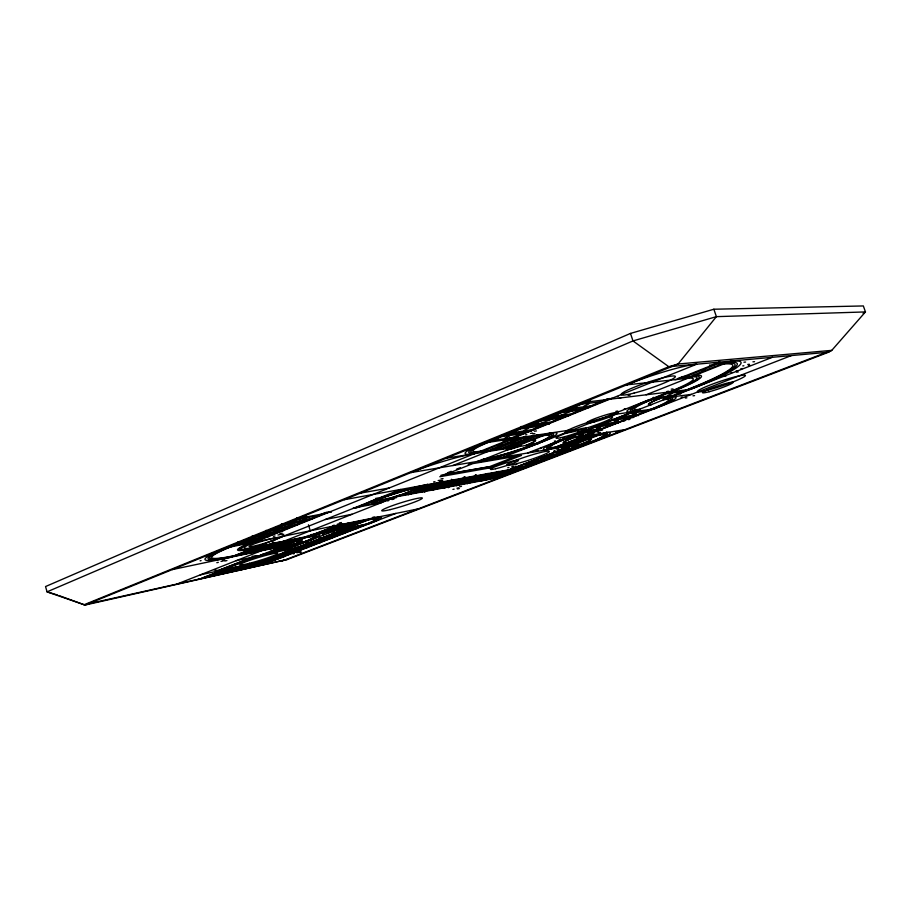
<?xml version="1.0" encoding="UTF-8"?>
<svg xmlns="http://www.w3.org/2000/svg" width="911" height="911" viewBox="0 0 911 911"><rect width="100%" height="100%" fill="white"/><g stroke="black" fill="none" stroke-linecap="round" stroke-linejoin="round"><path stroke-width="1.37" d="M863.116 313.373L865.45 311.926L863.343 305.948L713.86 309.228L630.48 333.426L45.55 586.547L47.042 591.843L85.053 605.052L287.637 559.377L828.703 352.17L831.777 350.359L865.45 311.926L716.388 316.652L632.986 340.93L47.042 591.843L57.45 595.031M542.774 457.311L543.799 456.958L542.683 457.322M238.033 541.749L238.272 542.569M252.176 535.987L252.916 536.613M266.103 530.316L266.354 531.147L267.356 530.851M281.283 524.132L281.533 524.975L282.558 524.668M521.445 426.462L521.752 427.418L520.602 427.76L520.773 426.735M576.048 409.21L535.919 425.437A151.26 123.623 -88.5 0 0 538.037 424.48M605.268 399.781L600.064 401.876L582.869 404.006L588.13 401.876A53.897 46.188 88.3 0 0 590.556 400.794M323.189 513.804L251.402 542.728A45.607 4.099 -16.8 0 0 253.19 548.263L306.29 537.239A32.819 2.733 -16.9 0 1 306.119 541.282A32.819 2.733 -16.9 0 1 262.106 554.583M606.464 399.633L507.7 439.444A6.035 0.649 -17.8 0 0 506.391 440.81L545.006 434.957A39.754 4.054 -17.8 0 1 535.645 443.782A39.754 4.054 -17.8 0 1 483.32 459.463L481.794 459.565M607.66 399.496L507.461 440.059L546.725 434.274A41.883 4.27 -17.8 0 1 536.83 443.577A41.883 4.27 -17.8 0 1 481.725 460.089L480.199 460.203M255.513 541.897L256.014 541.794M269.36 536.42L239.308 542.352M452.915 465.532L524.246 436.95M400.601 489.469L230.574 557.281A81.181 7.311 -16.8 0 1 225.416 548.001L418.069 508.919M500.913 449.453L537.08 435.025M248.828 550.996L251.823 550.449M447.347 472.843L451.252 471.294M456.479 469.211L460.397 467.65M468.22 464.542L472.137 462.982M244.342 554.378L270.18 544.118M646.115 394.793L731.043 361.063A98.992 10.613 -18.4 0 1 690.276 389.407L583.53 402.434A54.17 46.313 88.2 0 0 585.955 401.352M262.448 548.149L265.363 547.613M257.813 551.542L426.747 484.72A41.542 3.895 -17.3 0 0 369.638 501.813L369.183 501.904M177.212 583.985L261.058 550.859M275.771 545.359L278.629 544.846M270.988 548.752L296.713 538.629M439.353 482.42L408.196 494.787M439.626 481.418L439.876 482.215L440.833 481.93L440.582 481.133M503.954 456.969L668.788 392.026A49.399 5.284 -18.4 0 0 687.668 378.293L626.779 384.852A52.781 6.013 -18.6 0 1 696.744 364.195L255.023 541.999A40.539 3.644 -16.8 0 0 256.469 546.953L369.764 523.495A36.782 3.04 -17.1 0 0 372.701 518.12L237.908 570.457A35.051 2.71 -16.8 0 0 284.528 556.359L200.215 574.898M288.821 542.626L291.6 542.125M214.233 570.047A40.927 29.892 66.7 0 0 218.686 570.366L254.511 556.279L259.043 555.778A37.51 3.12 -16.9 0 0 309.284 540.599A37.51 3.12 -16.9 0 0 309.535 535.964A39.127 26.51 67.1 0 1 306.517 536.34M218.686 570.366L255.775 556.234M219.95 570.309L259.043 555.778M420.301 492.407L420.723 492.327M451.776 480.063C453.598 479.266 451.446 480.803 451.526 479.277M421.224 492.134L451.662 480.188M216.693 573.224L219.494 572.677M327.641 529.746L330.317 529.28M440.958 475.269L489.07 466.842L519.782 454.817M578.975 432.839L577.995 433.135L578.975 432.839L578.701 432.019M595.088 426.439C597.024 425.596 594.701 427.259 594.815 425.608M213.083 575.991L235.995 567.029M322.095 533.368L348.537 523.028M432.884 490.05L433.294 489.97M433.385 489.845L463.688 478.002M465.134 477.523L464.211 477.797L465.134 477.523L464.895 476.749M489.184 468.038L521.513 455.398L472.832 463.631L439.819 476.738L489.184 468.038L489.07 466.842M527.617 453.006L772.391 357.294M229.367 570.423L232.111 569.887M340.065 527.207L342.673 526.752M581.15 432.645L583.37 431.973M225.609 573.201L248.498 564.285M284.152 550.392L360.745 520.545M444.773 487.818L444.272 488.011M445.274 487.624L476.476 475.462L475.838 474.768M588.085 431.882L590.294 431.222L587.982 431.586M241.791 567.678L244.467 567.143M352.215 524.713L354.766 524.269M271.808 556.473L272.412 556.985L271.603 557.236L296.155 551.884M307.519 542.592L308.146 543.115L307.326 543.366L308.146 543.115M594.712 430.539L597.001 430.186M295.506 547.955L296.121 547.021L295.916 547.864M319.955 537.684L321.002 538.128M333.198 533.39L332.356 533.641L333.494 532.525M486.907 473.788L456.286 485.757M791.42 355.563L550.176 449.225A42.361 3.974 -18 0 1 561.392 439.797L624.832 429.673M467.764 483.502L467.263 483.695M468.254 483.308L498.784 471.42M561.062 447.392L594.234 434.558M554.127 451.378L554.378 452.141L555.277 451.867L555.038 451.104M261.776 565.139L395.852 513.428M296.952 551.702L296.553 551.793M308.351 547.306L284.289 552.453M320.729 542.535L320.342 542.614M332.481 538.002L308.556 543.024M345.258 533.083L344.859 533.163M357.363 528.414L333.608 533.299M370.538 523.335L370.151 523.415M544.254 456.832L543.525 457.254M548.729 456.297L549.937 455.842M548.809 456.582L550.745 455.694M555.141 455.181L556.348 454.714M576.834 447.335L568.942 450.364L555.311 452.71L563.249 449.647L576.834 447.335L577.062 448.132L576.185 448.394L576.287 447.597M281.898 561.108L831.777 350.359L678.057 364.013L668.833 366.734L84.04 604.756L287.637 559.377M561.757 453.177L561.461 454.111M589.269 431.256L588.905 431.245M286.145 545.7L288.366 544.687L233.763 556.017A76.091 6.844 -16.8 0 1 229.196 547.238L301.268 517.972A90.918 66.093 82.9 0 0 304.741 516.389M261.799 561.472L349.175 527.503L311.585 535.167A39.184 26.499 67.1 0 1 308.556 535.531M582.231 432.247L581.844 432.486M285.063 546.065L290.051 544.174L285.041 544.994L305.071 537.718A31.054 2.585 -16.9 0 1 304.934 541.544A31.054 2.585 -16.9 0 1 263.256 554.127M286.27 545.837L284.494 546.258M261.138 561.688L350.815 527.002L312.803 534.689A39.207 26.487 67.1 0 1 311.311 534.916M283.913 546.577L284.722 546.338M261.616 561.802L260.125 562.258M260.797 561.791L221.43 570.548M283.116 546.816L283.913 546.429M283.321 546.6L279.563 547.727M259.749 562.235L238.728 569.637L241.779 568.954A29.027 2.243 -16.8 0 0 280.508 557.247L283.401 556.131L267.8 559.548L258.667 562.668M282.831 546.589L281.92 546.805M258.735 562.508L220.337 570.969M280.736 547.272L286.692 545.188L232.567 556.496A78.004 7.026 -16.8 0 1 227.784 547.522L299.867 518.245A91.032 66.116 82.9 0 0 303.34 516.662M204.189 577.312L222.466 570.696L219.255 571.402M203.119 577.733L240.72 569.364A30.667 2.369 -16.8 0 0 281.601 557.008L366.894 524.087A32.181 2.653 -17.1 0 0 369.365 519.418L332.697 526.877A39.708 26.328 67.1 0 1 329.68 527.23M261.844 564.604L262.596 564.433M202.06 578.143L239.661 569.774A32.318 2.494 -16.8 0 0 282.706 556.769L367.976 523.859A33.901 2.801 -17.1 0 0 370.618 518.94L333.95 526.387A39.731 26.317 67.1 0 1 332.458 526.615M259.931 561.392L260.717 561.222M298.478 551.747L300.357 551.337M279.814 556.188L277.308 557.225M296.815 552.761L298.683 552.351M293.114 553.877L294.367 553.592M299.651 552.465L301.507 552.055M291.577 551.633L289.026 552.692M236.131 560.709L319.943 542.705M303.522 547.01L300.926 548.08M221.02 561.427L223.286 560.948M216.795 562.691L218.31 562.372M224.687 561.039L226.93 560.561M315.661 542.318L313.008 543.411M172.327 569.58L308.875 540.758M320.171 538.378L344.472 533.242M327.983 537.547L325.284 538.663M222.546 560.322L224.812 559.844M340.486 532.707L337.742 533.835M328.666 532.366L330.659 531.956M338.197 530.874L340.156 530.464M353.195 527.788L350.405 528.938M326.707 533.561L328.689 533.14M322.699 534.757L324.02 534.484M200.113 560.823L201.069 560.618M333.039 525.499L334.428 525.226M340.236 524.087L342.274 523.666M225.37 547.921L224.903 548.103M277.98 534.985L280.281 534.518M273.494 536.328L275.031 536.01M339.347 522.948L341.42 522.527M248.783 541.521L245.822 542.819M281.522 534.746L283.811 534.29M337.241 524.246L339.302 523.825M262.801 535.85L259.772 537.183M279.905 533.664L282.216 533.197M273.983 531.432L277.081 530.077M252.427 536.807L282.934 530.76M267.868 530.749L297.271 524.987M325.295 519.509L352.022 514.271M291.622 524.189L288.468 525.579M303.215 519.612L306.449 518.2M281.533 524.975L281.795 523.927M282.558 524.77L311.881 519.111M330.511 512.369L331.41 512.187M354.584 507.826L381.105 502.77A42.487 32.545 81.3 0 1 379.363 503.373M457.003 488.159L458.837 487.806M296.508 518.997L296.77 517.938M452.904 489.389L454.133 489.15M457.39 488.922L459.201 488.581M394.383 498.055L396.479 497.657M391.867 499.558L393.951 499.16M459.679 486.69L461.513 486.349M387.437 500.879L388.838 500.617M500.594 476.373L502.314 476.054M369.638 501.813L500.891 477.182M424.275 492.111L425.05 491.963M448.053 487.636L448.793 487.487M375.446 498.488L377.655 498.078M466.865 481.566L478.184 479.471M476.715 477.74L487.977 475.679M440.833 481.93L440.161 481.213M487.943 473.378L487.818 473.515M439.876 482.215L440.059 481.35M344.244 499.706L530.339 465.897A39.059 3.428 -17.7 0 1 479.368 481.224L604.676 432.896A40.596 3.667 -18 0 1 592.252 442.165L411.02 472.558A46.222 4.828 -17.5 0 1 474.449 453.678A48.272 5.227 -17.8 0 1 483.559 443.076L573.623 429.525M399.827 490.46L401.99 490.061M438.134 480.587L440.195 480.211M529.109 464.2L525.67 465.601M511.936 467.411L513.713 467.092M514.521 467.252L515.216 467.127M433.59 481.942L434.968 481.691M440.73 480.701L442.769 480.336M463.961 477.022L464.61 477.728M360.437 493.124L389.191 487.989M524.349 463.87L545.427 460.112M440.992 478.924L443.053 478.56M511.948 466.455L513.736 466.136M507.723 467.719L508.919 467.502M544.436 458.313L540.94 459.725M514.988 464.838L516.788 464.519M443.509 474.677L489.241 466.683M539.494 457.96L539.79 457.003M539.665 457.812L560.766 454.236M543.127 457.573L542.216 457.436M555.232 455.454L555.949 455.033M560.037 452.311L556.462 453.758M555.277 451.867L554.674 451.173M555.642 451.81L576.378 448.246M577.062 448.132L576.481 447.449M554.378 452.141L554.492 451.321M221.202 570.184L223.241 569.83M557.976 449.909L559.707 449.613M572.256 447.688L575.9 446.219M553.706 451.184L554.867 450.979M478.366 461.535L549.584 433.146A45.448 4.635 -17.8 0 1 538.8 443.247A45.448 4.635 -17.8 0 1 479.084 461.148L477.546 461.262M568.009 446.595L568.692 446.481M478.981 461.831L481.714 461.376M484.458 460.909L487.191 460.454M489.924 459.987L492.669 459.531M495.402 459.064L498.135 458.609M500.879 458.142L503.612 457.686M506.345 457.22L509.09 456.764M511.823 456.309L514.556 455.842M556.245 449.032L558.01 448.736M561.313 448.178L563.044 447.882M536.249 450.455L538.105 450.148M531.773 451.788L533.015 451.583M539.619 448.645L541.487 448.337M558.899 439.774L560.755 439.478M446.527 458.131L538.116 443.509M538.515 443.452L537.923 443.68M554.309 441.14L555.562 440.935M615.415 431.871L617.043 431.609M597.172 432.178L598.891 431.905M562.486 437.849L564.353 437.553M579.225 435.469L583.165 433.852M592.742 433.499L593.904 433.317M598.698 432.611L600.406 432.338M606.191 432.11L606.851 431.996M600.85 430.277L602.581 430.015M601.659 429.32L601.066 429.548M578.758 433.01L600.702 429.605M594.815 430.835L595.555 430.402M600.634 427.054L596.603 428.705M617.931 423L618.535 422.772M623.693 420.973L624.832 420.802M516.491 437.155L517.346 437.018M596.454 426.086L618.17 422.829M509.09 436.232L504.808 438.077M618.421 420.119L614.31 421.804M530.509 433.408L532.628 433.089M525.419 434.911L526.843 434.695M532.753 433.887L534.848 433.579M628.191 419.629L629.9 419.379M502.2 435.367L502.861 435.105M502.678 435.299L529.94 431.336M612.135 419.413L612.852 419.299M614.492 419.037L635.969 415.917M637.837 415.632L638.497 415.53M534.313 431.233L536.431 430.926M632.12 417.625L633.828 417.375M528.357 428.432L523.962 430.334M636.561 413.047L632.359 414.778M531.922 424.685L549.595 422.237L539.824 426.177L522.06 428.682L572.45 408.242L589.747 406.044L579.544 410.155L562.155 412.421M655.077 408.584L654.462 408.823M522.219 427.361L549.231 423.569M610.541 414.983L654.109 408.868A45.334 4.475 -18.3 0 0 670.758 397.037M624.183 408.971L626.028 408.72M541.886 420.643L559.468 418.251L569.455 414.22L551.964 416.555M615.916 411.339L617.783 411.077M542.204 419.231L568.931 415.644M685.266 398.039L686.894 397.822M681.086 397.367L682.749 397.15M692.975 395.818L694.592 395.613M562.634 410.929L589.064 407.536M691.438 394.383L648.974 399.838A46.461 4.635 -18.5 0 0 632.883 411.852M672.079 396.524L671.418 396.775M583.985 406.055L588.722 404.017M667.524 395.522L672.067 393.632M653.05 397.503L653.768 397.412M679.959 394.099L680.631 394.019M619.229 397.936L621.245 397.686M617.123 396.672L617.931 396.57M628.157 395.408L630.15 395.169M666.966 391.457L668.776 391.24M671.225 389.156L673.035 388.951M724.575 375.992L726.226 375.81M730.952 372.656L732.057 372.542M736.543 372.144L738.172 371.973M735.849 371.21L737.5 371.039M740.848 368.693L742.488 368.522M742.772 365.903L743.877 365.801M748.386 365.436L750.015 365.277M747.76 364.434L749.411 364.275M752.93 361.826L754.57 361.678M743.934 362.214L745.619 362.054M828.703 352.17L668.833 366.734L632.986 340.93L630.48 333.426M483.399 458.939L484.925 458.825A37.624 3.838 -17.8 0 0 534.461 443.987A37.624 3.838 -17.8 0 0 543.298 435.64L540.2 436.107L516.571 445.502L519.714 445.012A7.812 0.797 -17.8 0 1 517.949 446.732A7.812 0.797 -17.8 0 1 507.598 449.818L506.083 449.92M509.374 448.611L517.004 446.322L477.25 452.539A44.491 4.817 -17.8 0 1 485.757 442.746L585.625 402.184A54.045 46.256 88.2 0 0 588.05 401.091M507.734 449.26L509.238 449.169A5.682 0.581 -17.8 0 0 516.776 446.914A5.682 0.581 -17.8 0 0 518.052 445.661L478.947 451.867A42.225 4.578 -17.8 0 1 487.078 442.541L586.878 402.024A53.977 46.222 88.2 0 0 589.303 400.942M512.13 447.517L513.633 447.415M58.771 595.509L85.053 605.052L678.057 364.013L716.388 316.652L713.86 309.228M595.19 425.551L595.464 426.382M578.314 432.076L578.587 432.896M578.109 432.247L578.371 433.067M520.967 426.53L521.274 427.487M475.713 474.904L475.952 475.667L475.314 474.973M464.485 476.817L464.735 477.592M308.442 524.793L310.264 530.794M307.531 542.512L307.736 543.275M281.795 524.041L282.046 524.873M252.666 535.793L252.939 536.704M529.109 425.733A152.672 124.181 -88.6 0 1 526.979 426.69M306.13 516.127A90.815 66.07 82.9 0 1 302.657 517.687L298.899 519.236L318.087 515.569L321.845 514.055A89.346 65.774 83 0 0 325.295 512.494M301.006 517.095A91.202 66.15 82.9 0 1 297.521 518.655L326.764 513.121A88.971 65.694 83 0 0 330.215 511.561M326.639 512.233A89.244 65.751 83 0 1 323.177 513.77M327.983 511.982A89.141 65.74 83 0 1 324.521 513.519L252.768 542.455A43.705 3.929 -16.8 0 0 254.42 547.773L307.508 536.761A34.572 2.87 -16.9 0 1 307.303 541.032A34.572 2.87 -16.9 0 1 260.956 555.027M372.804 517.289A37.214 3.086 -17.1 0 1 374.785 516.913M399.007 490.824A42.031 3.963 -17.3 0 1 403.038 489.64M296.394 541.123A18.425 1.537 -16.9 0 1 296.394 543.377A18.425 1.537 -16.9 0 1 271.58 550.87M296.827 540.952A19.063 1.583 -16.9 0 1 296.827 543.286A19.063 1.583 -16.9 0 1 271.159 551.03M283.879 546.031A42.578 29.505 66.8 0 1 281.727 546.372M272.548 559.001A17.229 1.332 -16.8 0 1 249.432 565.982M272.958 558.91A17.821 1.378 -16.8 0 1 249.045 566.13M531.124 440.469A22.32 2.277 -17.8 0 1 525.818 445.479M531.739 440.229A23.094 2.357 -17.8 0 1 526.239 445.411M651.957 404.393A22.832 2.277 -18.5 0 1 660.202 398.392M651.308 404.643A23.618 2.357 -18.5 0 1 659.826 398.437M566.995 442.689A20.816 1.947 -18 0 1 572.791 437.986M566.426 442.917A21.534 2.016 -18 0 1 572.415 438.043M587.766 439.421A19.951 1.799 -18 0 1 581.913 443.896M588.324 439.204A20.634 1.856 -18 0 1 582.266 443.839M519.657 467.833A19.199 1.685 -17.7 0 1 494.366 475.44M520.01 467.776A19.86 1.742 -17.7 0 1 493.864 475.633M283.594 541.339A39.549 3.485 -16.9 0 1 283.275 536.26M356.212 507.791A43.364 32.773 81.2 0 0 357.966 507.165L373.009 501.187A36.338 3.405 -17.3 0 1 422.841 486.258L507.188 470.771L576.526 444.044L554.287 447.631A37.066 3.473 -18 0 1 564.216 439.353L638.269 410.087L637.541 410.03A40.653 4.054 -18.5 0 1 651.764 399.474L671.544 391.696A55.582 5.944 -18.4 0 0 692.986 376.186L681.553 377.393A52.246 23.265 67.3 0 1 680.175 377.45M357.476 507.552A43.318 32.762 81.2 0 0 359.23 506.926L362.965 505.446L380.354 502.143L376.642 503.624A42.658 32.591 81.3 0 1 374.888 504.227M376.118 503.999A42.601 32.58 81.3 0 0 377.86 503.373L399.371 495.459L483.035 479.801A34.174 3.006 -17.7 0 0 527.731 466.364L589.736 442.587A35.518 3.2 -18 0 0 600.486 434.513L578.519 437.906L651.513 409.233A39.663 3.917 -18.3 0 0 665.941 398.916A5.808 0.581 -18.5 0 1 668.105 397.378L687.646 389.726A92.774 9.941 -18.4 0 0 725.52 363.261L714.372 364.298A53.123 22.581 67.3 0 1 713.028 364.332M354.948 508.031A43.421 32.785 81.2 0 0 356.702 507.404L371.745 501.414A38.285 3.587 -17.3 0 1 424.31 485.677L507.905 470.383L574.716 444.625L552.738 448.223A39.048 3.667 -18 0 1 563.157 439.523L635.787 410.713A42.828 4.27 -18.5 0 1 650.727 399.61L670.507 391.821A53.271 5.705 -18.4 0 0 690.982 376.972L679.538 378.202A52.2 23.31 67.3 0 1 678.16 378.259M377.336 503.76A42.555 32.557 81.3 0 0 379.078 503.145L398.118 495.983L481.657 480.336A36.007 3.166 -17.7 0 0 528.71 466.193L590.681 442.427A37.419 3.371 -18 0 0 602.057 433.909L580.421 437.246L652.492 409.096A41.792 4.134 -18.3 0 0 667.752 398.209L688.636 389.612A95.108 10.192 -18.4 0 0 727.593 362.441L716.456 363.466A53.18 22.536 67.3 0 1 715.112 363.5M354.584 507.803A43.5 32.796 81.2 0 1 352.83 508.44M329.941 527.606A39.674 26.339 67.1 0 0 331.433 527.355L334.588 526.729L314.033 534.199A39.241 26.476 67.1 0 1 311.015 534.575M334.565 525.784A39.788 26.305 67.1 0 0 336.057 525.545L200.295 578.838A40.3 30.006 66.6 0 1 198.108 579.214M254.511 556.279A41.906 29.676 66.8 0 1 252.37 556.2M612.044 398.187A52.61 45.584 88.7 0 1 609.641 399.234M607.671 398.711A52.872 45.709 88.6 0 1 605.268 399.77M608.867 398.574A52.804 45.675 88.6 0 1 606.464 399.622M610.063 398.426A52.736 45.641 88.6 0 1 607.66 399.474M709.544 365.06A53.066 22.627 67.3 0 0 712.288 365.117L715.112 364.867L686.461 376.289L683.569 376.585A52.303 23.23 67.3 0 1 682.191 376.642M674.8 379.591A52.109 23.379 67.2 0 0 676.178 379.511L719.952 362.077A53.271 22.456 67.3 0 1 718.608 362.111M352.466 526.501L347.285 528.733L365.823 524.303A30.45 2.517 -17.1 0 0 368.124 519.908L347.9 527.207L352.466 526.501M234.059 545.552L230.608 546.953A74.19 6.673 -16.8 0 0 234.97 555.539L255.422 548.035L251.96 548.764A47.52 4.27 -16.8 0 1 250.035 543.013L253.474 541.624L234.059 545.552M247.997 539.893L240.994 542.74L260.387 538.834L267.378 536.021L247.997 539.893M262.197 534.131L255.069 537.023L274.416 533.174L281.533 530.316L262.197 534.131M276.671 528.255L269.405 531.204L288.707 527.412L295.95 524.497L276.671 528.255M291.418 522.276L284.004 525.283L303.261 521.548L310.64 518.575L291.418 522.276M493.124 440.423L488.398 442.347A39.959 4.327 -17.8 0 0 480.632 451.184L484.014 450.649L507.996 441.004L504.648 441.516A8.29 0.9 -17.8 0 1 506.436 439.637L511.128 437.735L493.124 440.423M512.312 432.645L502.667 436.551L520.591 433.921L530.156 430.072L512.312 432.645M283.902 530.475L283.913 530.566M297.76 524.895L297.76 524.895M312.872 518.814L312.872 518.814M327.243 513.03L327.243 513.03M531.033 431.005L530.384 431.267L531.033 431.005M549.675 423.513L549.014 423.774L549.675 423.513M497.907 445.479L497.281 445.73L501.232 444.955L497.907 445.479M514.613 440.002L490.699 449.59L497.292 448.554L521.138 439.011L514.613 440.002M511.071 443.429L510.456 443.68L514.305 442.928L511.071 443.429M527.571 438.032L503.806 447.517L510.228 446.504L533.926 437.064L527.571 438.032M374.273 500.948L370.481 502.451L387.835 499.182L391.593 497.691A7.14 0.672 -17.3 0 1 401.239 494.798L424.572 486.258L421.383 486.838A34.39 3.223 -17.3 0 0 374.273 500.948M523.893 441.448L523.278 441.687L527.048 440.958L523.893 441.448M702.472 370.333L701.732 370.629L705.296 370.048L702.472 370.333M262.277 546.611L245.31 553.364L252.119 551.929L269.064 545.199L262.277 546.611M720.692 364.343L692.166 375.685L694.991 375.389A57.905 6.195 -18.4 0 1 672.569 391.571L667.592 393.529L681.735 391.776L686.655 389.851A90.44 9.691 -18.4 0 0 723.459 364.081L720.692 364.343M377.12 501.597L373.373 503.088L377.12 501.597M275.771 543.81L258.838 550.517L265.5 549.117L282.41 542.432L275.771 543.81M427.373 484.379L426.838 484.584L427.373 484.379M416.304 489.856L419.47 489.275L416.304 489.856M288.969 541.066L272.082 547.727L278.595 546.361L295.46 539.722L288.969 541.066M430.892 485.096L410.804 493.022L417.09 491.849L437.132 483.957L430.892 485.096M657.708 397.412L652.8 399.348A38.478 3.838 -18.5 0 0 639.283 409.346A7.789 0.774 -18.3 0 1 636.607 411.328L631.983 413.127L645.956 411.157L650.534 409.369A37.545 3.712 -18.3 0 0 664.142 399.622A7.983 0.797 -18.5 0 1 667.103 397.503L671.954 395.602L657.708 397.412M428.865 487.533L431.962 486.964L428.865 487.533M443.293 482.83L423.308 490.687L429.445 489.537L449.385 481.714L443.293 482.83M441.14 485.267L444.158 484.709L441.14 485.267M228.843 569.284L213.8 575.171L220.12 573.771L235.152 567.895L228.843 569.284M340.828 525.453L323.473 532.252L329.68 530.976L347.011 524.201L340.828 525.453M455.409 480.621L435.515 488.41L441.516 487.283L461.365 479.528L455.409 480.621M569.58 437.496L565.275 439.182A35.073 3.291 -18 0 0 555.824 447.028L580.432 438.089L577.733 438.521A7.277 0.683 -18 0 1 579.817 436.859L584.088 435.207L569.58 437.496M586.991 430.698L578.246 434.114L592.674 431.86L601.351 428.489L586.991 430.698M604.733 423.774L595.817 427.259L610.108 425.084L618.945 421.656L604.733 423.774M622.817 416.714L613.729 420.256L627.861 418.183L636.869 414.687L622.817 416.714M453.12 483.058L456.081 482.511L453.12 483.058M241.404 566.517L226.383 572.381L232.59 570.992L247.598 565.15L241.404 566.517M353.126 522.96L335.817 529.701L341.887 528.448L359.173 521.73L353.126 522.96M467.252 478.457L447.438 486.178L453.302 485.085L473.071 477.387L467.252 478.457M464.838 480.894L467.73 480.359L464.838 480.894M478.822 476.339L459.11 484.003L464.838 482.932L484.515 475.303L478.822 476.339M283.868 552.544L283.059 552.783L283.868 552.544M374.011 517.687L373.157 517.949L374.011 517.687M279.518 555.004L273.63 557.293L289.22 553.888L295.084 551.622L279.518 555.004M291.418 550.392L285.439 552.715L300.994 549.344L306.939 547.044L291.418 550.392M303.488 545.712L297.43 548.058L312.94 544.721L318.987 542.387L303.488 545.712M315.764 540.952L309.603 543.343L325.068 540.041L331.205 537.672L315.764 540.952M328.222 536.124L321.97 538.549L337.389 535.281L343.629 532.878L328.222 536.124M340.885 531.215L334.531 533.675L349.904 530.453L356.235 528.004L340.885 531.215M476.294 478.776L479.118 478.252L476.294 478.776M571.072 442.029L570.502 442.245L573.771 441.584L571.072 442.029M490.141 474.267L470.509 481.873L476.111 480.826L495.698 473.253L490.141 474.267M585.796 437.223L563.989 445.673L569.352 444.773L591.091 436.369L585.796 437.223M487.487 476.704L490.255 476.191L487.487 476.704M581.765 440.275L581.207 440.491L584.395 439.842L581.765 440.275M501.198 472.251L481.657 479.79L484.413 479.277A32.352 2.835 -17.7 0 0 526.752 466.546L530.509 465.111L516.605 467.616L512.825 469.074A6.707 0.592 -17.7 0 1 503.92 471.75L501.198 472.251M596.329 435.526L574.659 443.896L577.289 443.463A6.981 0.626 -18 0 1 575.296 445.012L571.265 446.561L584.782 444.283L588.779 442.746A33.616 3.029 -18 0 0 598.926 435.116L596.329 435.526M531.887 461.729L524.212 464.69L538.059 462.207L545.689 459.281L531.887 461.729M547.431 455.739L539.631 458.757L553.376 456.331L561.13 453.359L547.431 455.739M249.534 563.26A19.803 1.571 -16.8 0 0 277.809 553.341A19.803 1.571 -16.8 0 0 249.204 560.516A19.803 1.571 -16.8 0 0 249.534 563.26M634.045 393.096A28.617 3.223 -18.5 0 0 675.358 376.642A28.617 3.223 -18.5 0 0 635.218 386.833A28.617 3.223 -18.5 0 0 634.045 393.096M709.213 391.719A16.136 1.537 -18.6 0 0 732.991 382.563A16.136 1.537 -18.6 0 0 710.979 388.337A16.136 1.537 -18.6 0 0 709.213 391.719M707.881 390.159A25.326 2.448 -18.6 0 0 745.369 375.708A25.326 2.448 -18.6 0 0 711.035 384.647A25.326 2.448 -18.6 0 0 707.881 390.159M256.344 545.53A14.77 1.321 -16.7 0 0 277.434 538.014A14.77 1.321 -16.7 0 0 256.093 543.207A14.77 1.321 -16.7 0 0 256.344 545.53M594.689 421.804A16.546 1.685 -18.2 0 0 618.034 412.649A16.546 1.685 -18.2 0 0 594.211 418.889A16.546 1.685 -18.2 0 0 594.689 421.804M560.891 437.656A15.886 1.571 -18 0 0 585.887 428.762A15.886 1.571 -18 0 0 566.619 433.032A15.886 1.571 -18 0 0 560.891 437.656M577.369 430.732A24.961 2.505 -18.1 0 0 612.534 416.999A24.961 2.505 -18.1 0 0 576.481 426.462A24.961 2.505 -18.1 0 0 577.369 430.732M390.204 509.625A21.26 1.856 -17.3 0 0 422.237 498.351A21.26 1.856 -17.3 0 0 393.632 505.218A21.26 1.856 -17.3 0 0 390.204 509.625M495.618 468.744A14.644 1.344 -17.7 0 0 518.291 460.715A14.644 1.344 -17.7 0 0 499.695 465.031A14.644 1.344 -17.7 0 0 495.618 468.744M513.918 464.359A22.422 2.05 -17.8 0 0 548.923 452.027A22.422 2.05 -17.8 0 0 521.012 458.449A22.422 2.05 -17.8 0 0 513.918 464.359"/></g></svg>
